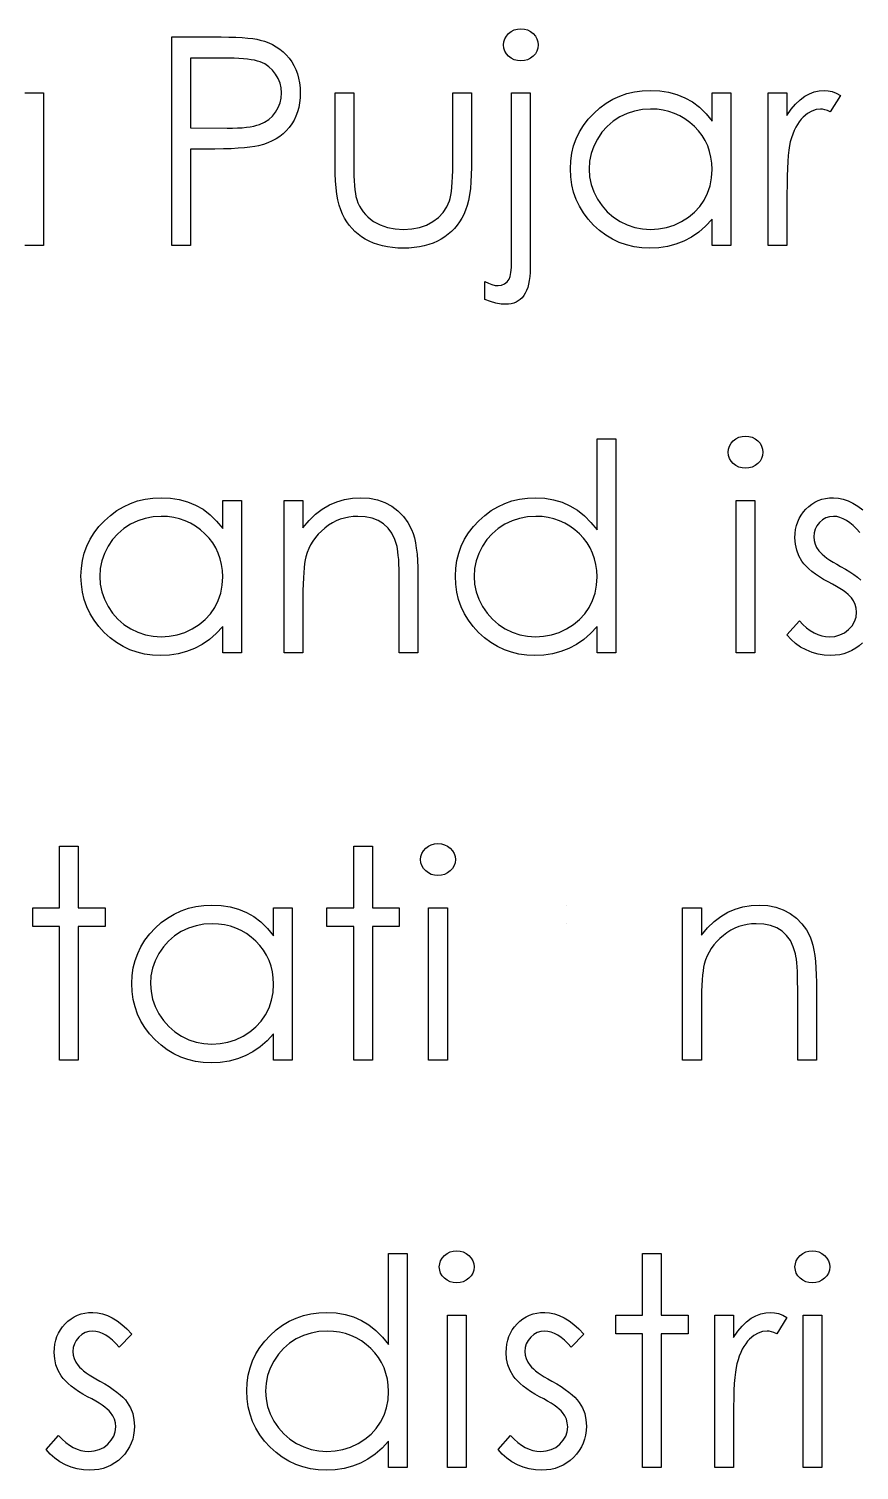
# Model space of a CAD drawing. Header units: millimetres. Extents: x -118 to 176, y -25 to 88.
# Drawn here: x -7.55 to 6.38, y 63.5 to 87.68 of the extents above; entities that cross this region are included whole.
import ezdxf

# ---------------------------------------------------------------- set-up
doc = ezdxf.new("R2010")
doc.units = ezdxf.units.MM

msp = doc.modelspace()

# ---------------------------------------------------------------- linework, layer by layer
at = {"color": 7, "linetype": 'Continuous'}
for p, q in [((1.473, 72.984), (1.473, 72.984)), ((1.471, 72.67), (1.471, 72.67))]:
    msp.add_line(p, q, dxfattribs=at)
at = {"color": 7, "linetype": 'Continuous', "flags": 128}
for points in [[(-5.147, 87.548), (-4.461, 87.548), (-4.461, 87.548), (-4.319, 87.547), (-4.189, 87.544), (-4.072, 87.54), (-3.966, 87.535), (-3.872, 87.528), (-3.79, 87.518), (-3.721, 87.508), (-3.664, 87.495), (-3.664, 87.495), (-3.591, 87.474), (-3.523, 87.448), (-3.457, 87.417), (-3.395, 87.382), (-3.337, 87.341), (-3.281, 87.295), (-3.23, 87.245), (-3.181, 87.19), (-3.137, 87.13), (-3.099, 87.067), (-3.067, 87), (-3.04, 86.929), (-3.02, 86.854), (-3.005, 86.777), (-2.996, 86.695), (-2.993, 86.609), (-2.993, 86.609), (-2.996, 86.523), (-3.005, 86.441), (-3.019, 86.362), (-3.04, 86.288), (-3.066, 86.217), (-3.098, 86.151), (-3.136, 86.087), (-3.179, 86.029), (-3.227, 85.974), (-3.281, 85.923), (-3.338, 85.878), (-3.4, 85.837), (-3.467, 85.801), (-3.537, 85.77), (-3.612, 85.743), (-3.692, 85.721), (-3.692, 85.721), (-3.758, 85.707), (-3.837, 85.696), (-3.929, 85.686), (-4.034, 85.678), (-4.152, 85.672), (-4.282, 85.667), (-4.426, 85.664), (-4.583, 85.663), (-4.583, 85.663), (-4.833, 85.663), (-4.833, 85.663), (-4.833, 84.048), (-4.833, 84.048), (-5.147, 84.048), (-5.147, 84.048), (-5.147, 87.548)], [(0.709, 87.682), (0.768, 87.678), (0.822, 87.663), (0.871, 87.638), (0.915, 87.603), (0.953, 87.562), (0.979, 87.516), (0.995, 87.466), (1, 87.412), (1, 87.412), (0.995, 87.359), (0.979, 87.31), (0.953, 87.265), (0.915, 87.223), (0.871, 87.189), (0.822, 87.164), (0.768, 87.149), (0.709, 87.144), (0.709, 87.144), (0.65, 87.149), (0.596, 87.164), (0.547, 87.189), (0.502, 87.223), (0.465, 87.265), (0.438, 87.31), (0.423, 87.359), (0.417, 87.412), (0.417, 87.412), (0.423, 87.466), (0.438, 87.516), (0.465, 87.562), (0.502, 87.603), (0.547, 87.638), (0.596, 87.663), (0.65, 87.678), (0.709, 87.682)], [(-4.833, 87.189), (-4.833, 86.022), (-4.833, 86.022), (-4.22, 86.015), (-4.22, 86.015), (-4.131, 86.015), (-4.047, 86.019), (-3.97, 86.024), (-3.898, 86.031), (-3.834, 86.04), (-3.775, 86.05), (-3.723, 86.064), (-3.677, 86.078), (-3.596, 86.115), (-3.523, 86.162), (-3.46, 86.22), (-3.406, 86.287), (-3.363, 86.361), (-3.332, 86.439), (-3.314, 86.521), (-3.307, 86.608), (-3.307, 86.608), (-3.314, 86.692), (-3.332, 86.773), (-3.363, 86.85), (-3.406, 86.924), (-3.46, 86.99), (-3.52, 87.047), (-3.589, 87.093), (-3.666, 87.128), (-3.709, 87.142), (-3.759, 87.155), (-3.816, 87.165), (-3.878, 87.173), (-3.948, 87.18), (-4.023, 87.185), (-4.105, 87.188), (-4.193, 87.189), (-4.193, 87.189), (-4.833, 87.189)], [(-7.301, 86.606), (-7.301, 84.048), (-7.301, 84.048), (-7.615, 84.048)], [(-7.615, 86.606), (-7.301, 86.606)], [(-2.41, 86.606), (-2.096, 86.606), (-2.096, 86.606), (-2.096, 85.419), (-2.096, 85.419), (-2.095, 85.315), (-2.093, 85.219), (-2.089, 85.132), (-2.083, 85.053), (-2.076, 84.982), (-2.068, 84.92), (-2.058, 84.867), (-2.046, 84.821), (-2.046, 84.821), (-2.025, 84.764), (-2, 84.71), (-1.971, 84.66), (-1.938, 84.612), (-1.9, 84.567), (-1.858, 84.526), (-1.813, 84.487), (-1.762, 84.452), (-1.652, 84.394), (-1.531, 84.351), (-1.401, 84.326), (-1.261, 84.317), (-1.261, 84.317), (-1.121, 84.326), (-0.992, 84.35), (-0.874, 84.391), (-0.767, 84.449), (-0.674, 84.52), (-0.596, 84.602), (-0.534, 84.694), (-0.487, 84.796), (-0.487, 84.796), (-0.476, 84.838), (-0.465, 84.89), (-0.456, 84.952), (-0.448, 85.025), (-0.443, 85.109), (-0.439, 85.202), (-0.436, 85.306), (-0.436, 85.419), (-0.436, 85.419), (-0.436, 86.606), (-0.436, 86.606), (-0.121, 86.606), (-0.121, 86.606), (-0.121, 85.36), (-0.121, 85.36), (-0.124, 85.233), (-0.129, 85.114), (-0.139, 85.003), (-0.153, 84.9), (-0.171, 84.805), (-0.192, 84.719), (-0.218, 84.64), (-0.248, 84.57), (-0.281, 84.505), (-0.319, 84.444), (-0.361, 84.387), (-0.405, 84.333), (-0.455, 84.282), (-0.509, 84.236), (-0.566, 84.192), (-0.628, 84.153), (-0.693, 84.118), (-0.762, 84.087), (-0.836, 84.062), (-0.913, 84.041), (-0.995, 84.024), (-1.081, 84.012), (-1.17, 84.005), (-1.264, 84.003), (-1.264, 84.003), (-1.357, 84.005), (-1.447, 84.012), (-1.532, 84.024), (-1.614, 84.041), (-1.692, 84.062), (-1.766, 84.087), (-1.836, 84.118), (-1.902, 84.153), (-1.963, 84.192), (-2.022, 84.236), (-2.076, 84.283), (-2.125, 84.333), (-2.171, 84.388), (-2.212, 84.446), (-2.25, 84.508), (-2.284, 84.573), (-2.313, 84.645), (-2.339, 84.724), (-2.361, 84.813), (-2.378, 84.91), (-2.392, 85.016), (-2.402, 85.13), (-2.408, 85.252), (-2.41, 85.384), (-2.41, 85.384), (-2.41, 86.606)], [(0.552, 86.606), (0.866, 86.606), (0.866, 86.606), (0.866, 83.674), (0.866, 83.674), (0.864, 83.596), (0.859, 83.525), (0.85, 83.458), (0.838, 83.397), (0.823, 83.341), (0.804, 83.291), (0.782, 83.246), (0.756, 83.207), (0.728, 83.172), (0.697, 83.143), (0.663, 83.117), (0.627, 83.097), (0.588, 83.081), (0.547, 83.07), (0.503, 83.063), (0.457, 83.061), (0.457, 83.061), (0.376, 83.066), (0.29, 83.081), (0.199, 83.106), (0.103, 83.141), (0.103, 83.141), (0.103, 83.444), (0.103, 83.444), (0.163, 83.413), (0.221, 83.392), (0.275, 83.379), (0.326, 83.375), (0.326, 83.375), (0.385, 83.382), (0.436, 83.402), (0.479, 83.436), (0.514, 83.485), (0.514, 83.485), (0.531, 83.53), (0.542, 83.593), (0.549, 83.676), (0.552, 83.777), (0.552, 83.777), (0.552, 86.606)], [(4.231, 86.606), (4.231, 84.048), (4.231, 84.048), (3.917, 84.048), (3.917, 84.048), (3.917, 84.49), (3.917, 84.49), (3.808, 84.372), (3.694, 84.272), (3.572, 84.187), (3.444, 84.12), (3.311, 84.069), (3.171, 84.032), (3.024, 84.01), (2.872, 84.003), (2.872, 84.003), (2.737, 84.009), (2.607, 84.028), (2.481, 84.058), (2.36, 84.1), (2.245, 84.154), (2.135, 84.221), (2.03, 84.3), (1.929, 84.391), (1.837, 84.49), (1.758, 84.595), (1.692, 84.705), (1.636, 84.821), (1.593, 84.941), (1.563, 85.067), (1.545, 85.198), (1.539, 85.334), (1.539, 85.334), (1.545, 85.467), (1.563, 85.596), (1.594, 85.719), (1.638, 85.839), (1.693, 85.952), (1.76, 86.061), (1.84, 86.165), (1.933, 86.264), (2.034, 86.355), (2.14, 86.433), (2.251, 86.5), (2.367, 86.554), (2.489, 86.596), (2.615, 86.627), (2.746, 86.644), (2.882, 86.65), (2.882, 86.65), (3.038, 86.643), (3.187, 86.62), (3.328, 86.58), (3.461, 86.526), (3.587, 86.456), (3.705, 86.366), (3.815, 86.259), (3.917, 86.132), (3.917, 86.132), (3.917, 86.606), (3.917, 86.606), (4.231, 86.606)], [(4.859, 86.606), (5.173, 86.606), (5.173, 86.606), (5.173, 86.229), (5.173, 86.229), (5.245, 86.333), (5.319, 86.421), (5.394, 86.493), (5.471, 86.551), (5.55, 86.594), (5.631, 86.626), (5.713, 86.644), (5.797, 86.65), (5.797, 86.65), (5.863, 86.645), (5.93, 86.629), (5.999, 86.601), (6.071, 86.563), (6.071, 86.563), (5.898, 86.291), (5.898, 86.291), (5.853, 86.31), (5.811, 86.325), (5.772, 86.334), (5.738, 86.336), (5.738, 86.336), (5.663, 86.328), (5.588, 86.303), (5.516, 86.261), (5.445, 86.202), (5.41, 86.166), (5.378, 86.125), (5.349, 86.08), (5.321, 86.031), (5.295, 85.976), (5.271, 85.917), (5.249, 85.853), (5.229, 85.785), (5.229, 85.785), (5.216, 85.724), (5.205, 85.649), (5.195, 85.56), (5.187, 85.457), (5.181, 85.341), (5.177, 85.21), (5.174, 85.066), (5.173, 84.907), (5.173, 84.907), (5.173, 84.048), (5.173, 84.048), (4.859, 84.048), (4.859, 84.048), (4.859, 86.606)], [(2.886, 86.336), (2.749, 86.328), (2.617, 86.303), (2.491, 86.262), (2.37, 86.205), (2.257, 86.132), (2.157, 86.046), (2.069, 85.947), (1.992, 85.834), (1.931, 85.714), (1.888, 85.589), (1.861, 85.461), (1.853, 85.33), (1.853, 85.33), (1.862, 85.2), (1.888, 85.072), (1.932, 84.947), (1.994, 84.825), (2.071, 84.712), (2.159, 84.612), (2.26, 84.525), (2.373, 84.451), (2.494, 84.392), (2.62, 84.351), (2.75, 84.326), (2.884, 84.317), (2.884, 84.317), (3.02, 84.326), (3.152, 84.35), (3.28, 84.391), (3.405, 84.45), (3.521, 84.522), (3.623, 84.606), (3.71, 84.702), (3.784, 84.809), (3.842, 84.926), (3.884, 85.051), (3.909, 85.182), (3.917, 85.321), (3.917, 85.321), (3.912, 85.427), (3.898, 85.529), (3.875, 85.626), (3.843, 85.719), (3.801, 85.807), (3.749, 85.891), (3.689, 85.97), (3.619, 86.045), (3.543, 86.113), (3.462, 86.173), (3.376, 86.223), (3.287, 86.263), (3.193, 86.296), (3.095, 86.318), (2.993, 86.332), (2.886, 86.336)], [(2.302, 80.804), (2.302, 77.215), (2.302, 77.215), (1.987, 77.215), (1.987, 77.215), (1.987, 77.657), (1.987, 77.657), (1.879, 77.539), (1.765, 77.438), (1.643, 77.354), (1.515, 77.287), (1.381, 77.236), (1.241, 77.199), (1.095, 77.177), (0.943, 77.17), (0.943, 77.17), (0.807, 77.176), (0.677, 77.194), (0.552, 77.224), (0.431, 77.266), (0.316, 77.321), (0.205, 77.388), (0.1, 77.466), (0, 77.557), (-0.092, 77.657), (-0.171, 77.761), (-0.238, 77.871), (-0.293, 77.987), (-0.336, 78.108), (-0.366, 78.233), (-0.384, 78.364), (-0.391, 78.5), (-0.391, 78.5), (-0.384, 78.634), (-0.366, 78.763), (-0.335, 78.886), (-0.292, 79.005), (-0.236, 79.119), (-0.169, 79.227), (-0.089, 79.332), (0.003, 79.431), (0.104, 79.521), (0.211, 79.6), (0.322, 79.666), (0.438, 79.72), (0.559, 79.763), (0.686, 79.793), (0.817, 79.811), (0.953, 79.817), (0.953, 79.817), (1.109, 79.809), (1.258, 79.783), (1.399, 79.741), (1.532, 79.682), (1.657, 79.606), (1.776, 79.514), (1.885, 79.403), (1.987, 79.277), (1.987, 79.277), (1.987, 80.804), (1.987, 80.804), (2.302, 80.804)], [(4.476, 80.849), (4.535, 80.844), (4.589, 80.83), (4.638, 80.804), (4.683, 80.77), (4.721, 80.729), (4.748, 80.682), (4.764, 80.633), (4.77, 80.579), (4.77, 80.579), (4.764, 80.526), (4.748, 80.477), (4.721, 80.431), (4.683, 80.39), (4.638, 80.356), (4.589, 80.33), (4.535, 80.316), (4.476, 80.311), (4.476, 80.311), (4.419, 80.316), (4.366, 80.33), (4.317, 80.356), (4.272, 80.39), (4.235, 80.431), (4.208, 80.477), (4.192, 80.526), (4.186, 80.579), (4.186, 80.579), (4.192, 80.633), (4.208, 80.682), (4.235, 80.729), (4.272, 80.77), (4.317, 80.804), (4.366, 80.83), (4.419, 80.844), (4.476, 80.849)], [(-3.98, 79.772), (-3.98, 77.215), (-3.98, 77.215), (-4.295, 77.215), (-4.295, 77.215), (-4.295, 77.657), (-4.295, 77.657), (-4.403, 77.539), (-4.518, 77.438), (-4.64, 77.354), (-4.767, 77.287), (-4.901, 77.236), (-5.041, 77.199), (-5.187, 77.177), (-5.339, 77.17), (-5.339, 77.17), (-5.475, 77.176), (-5.605, 77.194), (-5.73, 77.224), (-5.851, 77.266), (-5.966, 77.321), (-6.077, 77.388), (-6.182, 77.466), (-6.282, 77.557), (-6.374, 77.657), (-6.453, 77.761), (-6.52, 77.871), (-6.575, 77.987), (-6.618, 78.108), (-6.648, 78.233), (-6.666, 78.364), (-6.673, 78.5), (-6.673, 78.5), (-6.666, 78.634), (-6.648, 78.763), (-6.617, 78.886), (-6.574, 79.005), (-6.519, 79.119), (-6.451, 79.227), (-6.371, 79.332), (-6.279, 79.431), (-6.178, 79.521), (-6.071, 79.6), (-5.96, 79.666), (-5.844, 79.72), (-5.723, 79.763), (-5.597, 79.793), (-5.465, 79.811), (-5.329, 79.817), (-5.329, 79.817), (-5.173, 79.809), (-5.024, 79.786), (-4.884, 79.747), (-4.75, 79.693), (-4.625, 79.622), (-4.506, 79.532), (-4.397, 79.425), (-4.295, 79.299), (-4.295, 79.299), (-4.295, 79.772), (-4.295, 79.772), (-3.98, 79.772)], [(-3.263, 79.772), (-2.948, 79.772), (-2.948, 79.772), (-2.948, 79.311), (-2.948, 79.311), (-2.845, 79.434), (-2.737, 79.54), (-2.624, 79.627), (-2.505, 79.697), (-2.381, 79.749), (-2.251, 79.787), (-2.115, 79.809), (-1.975, 79.817), (-1.975, 79.817), (-1.834, 79.808), (-1.7, 79.781), (-1.576, 79.736), (-1.459, 79.673), (-1.354, 79.594), (-1.263, 79.503), (-1.187, 79.399), (-1.126, 79.283), (-1.101, 79.218), (-1.079, 79.143), (-1.061, 79.061), (-1.046, 78.97), (-1.034, 78.871), (-1.026, 78.763), (-1.02, 78.646), (-1.019, 78.521), (-1.019, 78.521), (-1.019, 77.215), (-1.019, 77.215), (-1.333, 77.215), (-1.333, 77.215), (-1.333, 78.418), (-1.333, 78.418), (-1.334, 78.522), (-1.335, 78.617), (-1.338, 78.704), (-1.342, 78.782), (-1.348, 78.85), (-1.354, 78.908), (-1.362, 78.959), (-1.37, 79), (-1.37, 79), (-1.406, 79.117), (-1.456, 79.22), (-1.519, 79.306), (-1.595, 79.377), (-1.685, 79.432), (-1.787, 79.471), (-1.902, 79.495), (-2.03, 79.503), (-2.03, 79.503), (-2.106, 79.5), (-2.179, 79.491), (-2.251, 79.476), (-2.321, 79.455), (-2.389, 79.427), (-2.455, 79.394), (-2.519, 79.354), (-2.58, 79.308), (-2.639, 79.258), (-2.691, 79.205), (-2.739, 79.149), (-2.782, 79.09), (-2.819, 79.028), (-2.851, 78.964), (-2.878, 78.896), (-2.9, 78.826), (-2.9, 78.826), (-2.911, 78.774), (-2.921, 78.712), (-2.929, 78.641), (-2.936, 78.56), (-2.941, 78.47), (-2.946, 78.369), (-2.948, 78.259), (-2.948, 78.139), (-2.948, 78.139), (-2.948, 77.215), (-2.948, 77.215), (-3.263, 77.215), (-3.263, 77.215), (-3.263, 79.772)], [(6.44, 77.384), (6.384, 77.334), (6.326, 77.29), (6.264, 77.254), (6.199, 77.224), (6.13, 77.2), (6.058, 77.183), (5.983, 77.173), (5.905, 77.17), (5.905, 77.17), (5.799, 77.175), (5.696, 77.193), (5.595, 77.222), (5.496, 77.262), (5.403, 77.312), (5.318, 77.372), (5.241, 77.44), (5.173, 77.516), (5.173, 77.516), (5.382, 77.753), (5.382, 77.753), (5.442, 77.69), (5.503, 77.635), (5.565, 77.589), (5.628, 77.551), (5.692, 77.522), (5.757, 77.501), (5.822, 77.488), (5.889, 77.484), (5.889, 77.484), (5.979, 77.491), (6.062, 77.515), (6.139, 77.552), (6.208, 77.606), (6.266, 77.67), (6.307, 77.74), (6.332, 77.815), (6.34, 77.895), (6.34, 77.895), (6.334, 77.962), (6.318, 78.025), (6.292, 78.084), (6.254, 78.139), (6.254, 78.139), (6.229, 78.166), (6.198, 78.195), (6.159, 78.226), (6.114, 78.258), (6.062, 78.291), (6.004, 78.327), (5.938, 78.364), (5.866, 78.403), (5.866, 78.403), (5.788, 78.447), (5.717, 78.491), (5.652, 78.535), (5.593, 78.579), (5.541, 78.622), (5.497, 78.666), (5.457, 78.709), (5.425, 78.752), (5.425, 78.752), (5.374, 78.841), (5.337, 78.937), (5.315, 79.038), (5.308, 79.146), (5.308, 79.146), (5.311, 79.217), (5.319, 79.284), (5.334, 79.349), (5.354, 79.41), (5.38, 79.469), (5.411, 79.524), (5.448, 79.577), (5.491, 79.626), (5.539, 79.671), (5.589, 79.709), (5.642, 79.742), (5.699, 79.769), (5.758, 79.79), (5.821, 79.805), (5.886, 79.814), (5.954, 79.817), (5.954, 79.817), (6.036, 79.811), (6.117, 79.795), (6.199, 79.766), (6.281, 79.726), (6.362, 79.675), (6.445, 79.612)], [(4.321, 79.772), (4.635, 79.772), (4.635, 79.772), (4.635, 77.215), (4.635, 77.215), (4.321, 77.215), (4.321, 77.215), (4.321, 79.772)], [(-5.325, 79.503), (-5.463, 79.495), (-5.594, 79.47), (-5.721, 79.429), (-5.842, 79.371), (-5.954, 79.299), (-6.054, 79.213), (-6.143, 79.114), (-6.219, 79.001), (-6.28, 78.88), (-6.324, 78.756), (-6.35, 78.628), (-6.359, 78.497), (-6.359, 78.497), (-6.35, 78.366), (-6.324, 78.239), (-6.279, 78.114), (-6.218, 77.992), (-6.141, 77.878), (-6.052, 77.778), (-5.951, 77.691), (-5.838, 77.618), (-5.717, 77.559), (-5.592, 77.517), (-5.462, 77.492), (-5.328, 77.484), (-5.328, 77.484), (-5.192, 77.492), (-5.059, 77.517), (-4.931, 77.558), (-4.806, 77.616), (-4.691, 77.688), (-4.588, 77.773), (-4.501, 77.869), (-4.428, 77.976), (-4.37, 78.093), (-4.328, 78.218), (-4.303, 78.349), (-4.295, 78.488), (-4.295, 78.488), (-4.299, 78.594), (-4.313, 78.695), (-4.337, 78.793), (-4.369, 78.885), (-4.411, 78.974), (-4.462, 79.058), (-4.522, 79.137), (-4.593, 79.212), (-4.669, 79.28), (-4.75, 79.34), (-4.835, 79.389), (-4.924, 79.43), (-5.018, 79.462), (-5.116, 79.485), (-5.219, 79.499), (-5.325, 79.503)], [(0.957, 79.503), (0.819, 79.495), (0.688, 79.47), (0.561, 79.429), (0.44, 79.371), (0.328, 79.299), (0.228, 79.213), (0.139, 79.114), (0.063, 79.001), (0.002, 78.88), (-0.042, 78.756), (-0.068, 78.628), (-0.077, 78.497), (-0.077, 78.497), (-0.068, 78.366), (-0.042, 78.239), (0.003, 78.114), (0.064, 77.992), (0.141, 77.878), (0.23, 77.778), (0.331, 77.691), (0.444, 77.618), (0.565, 77.559), (0.69, 77.517), (0.82, 77.492), (0.954, 77.484), (0.954, 77.484), (1.09, 77.492), (1.223, 77.517), (1.351, 77.558), (1.476, 77.616), (1.591, 77.688), (1.694, 77.773), (1.781, 77.869), (1.854, 77.976), (1.912, 78.093), (1.955, 78.218), (1.979, 78.349), (1.987, 78.488), (1.987, 78.488), (1.983, 78.594), (1.969, 78.695), (1.945, 78.793), (1.913, 78.885), (1.871, 78.974), (1.82, 79.058), (1.76, 79.137), (1.69, 79.212), (1.613, 79.28), (1.532, 79.34), (1.447, 79.389), (1.358, 79.43), (1.264, 79.462), (1.166, 79.485), (1.063, 79.499), (0.957, 79.503)], [(6.396, 79.234), (6.34, 79.297), (6.284, 79.352), (6.228, 79.398), (6.173, 79.436), (6.118, 79.465), (6.063, 79.486), (6.008, 79.499), (5.954, 79.503), (5.954, 79.503), (5.889, 79.497), (5.828, 79.477), (5.771, 79.445), (5.72, 79.399), (5.677, 79.345), (5.647, 79.288), (5.628, 79.225), (5.622, 79.159), (5.622, 79.159), (5.628, 79.098), (5.644, 79.04), (5.671, 78.983), (5.709, 78.927), (5.709, 78.927), (5.734, 78.898), (5.764, 78.868), (5.801, 78.837), (5.844, 78.805), (5.893, 78.771), (5.947, 78.737), (6.008, 78.7), (6.074, 78.663), (6.074, 78.663), (6.156, 78.617), (6.23, 78.571), (6.298, 78.526), (6.359, 78.481), (6.413, 78.436)], [(-0.684, 74.016), (-0.626, 74.011), (-0.572, 73.996), (-0.522, 73.971), (-0.477, 73.937), (-0.439, 73.895), (-0.412, 73.849), (-0.396, 73.799), (-0.391, 73.745), (-0.391, 73.745), (-0.396, 73.693), (-0.412, 73.644), (-0.439, 73.598), (-0.477, 73.557), (-0.522, 73.522), (-0.572, 73.497), (-0.626, 73.482), (-0.684, 73.477), (-0.684, 73.477), (-0.741, 73.482), (-0.794, 73.497), (-0.844, 73.522), (-0.889, 73.557), (-0.926, 73.598), (-0.952, 73.644), (-0.968, 73.693), (-0.974, 73.745), (-0.974, 73.745), (-0.968, 73.799), (-0.952, 73.849), (-0.926, 73.895), (-0.889, 73.937), (-0.844, 73.971), (-0.794, 73.996), (-0.741, 74.011), (-0.684, 74.016)], [(-7.032, 73.971), (-6.718, 73.971), (-6.718, 73.971), (-6.718, 72.939), (-6.718, 72.939), (-6.269, 72.939), (-6.269, 72.939), (-6.269, 72.625), (-6.269, 72.625), (-6.718, 72.625), (-6.718, 72.625), (-6.718, 70.381), (-6.718, 70.381), (-7.032, 70.381), (-7.032, 70.381), (-7.032, 72.625), (-7.032, 72.625), (-7.48, 72.625), (-7.48, 72.625), (-7.48, 72.939), (-7.48, 72.939), (-7.032, 72.939), (-7.032, 72.939), (-7.032, 73.971)], [(-2.096, 73.971), (-1.782, 73.971), (-1.782, 73.971), (-1.782, 72.939), (-1.782, 72.939), (-1.333, 72.939), (-1.333, 72.939), (-1.333, 72.625), (-1.333, 72.625), (-1.782, 72.625), (-1.782, 72.625), (-1.782, 70.381), (-1.782, 70.381), (-2.096, 70.381), (-2.096, 70.381), (-2.096, 72.625), (-2.096, 72.625), (-2.545, 72.625), (-2.545, 72.625), (-2.545, 72.939), (-2.545, 72.939), (-2.096, 72.939), (-2.096, 72.939), (-2.096, 73.971)], [(-3.128, 72.939), (-3.128, 70.381), (-3.128, 70.381), (-3.442, 70.381), (-3.442, 70.381), (-3.442, 70.824), (-3.442, 70.824), (-3.551, 70.706), (-3.665, 70.605), (-3.787, 70.521), (-3.915, 70.453), (-4.048, 70.402), (-4.188, 70.366), (-4.335, 70.343), (-4.487, 70.336), (-4.487, 70.336), (-4.622, 70.343), (-4.752, 70.361), (-4.878, 70.391), (-4.998, 70.433), (-5.113, 70.488), (-5.224, 70.554), (-5.329, 70.633), (-5.43, 70.724), (-5.522, 70.824), (-5.601, 70.928), (-5.667, 71.038), (-5.723, 71.154), (-5.766, 71.274), (-5.796, 71.4), (-5.814, 71.531), (-5.82, 71.667), (-5.82, 71.667), (-5.814, 71.8), (-5.796, 71.929), (-5.765, 72.053), (-5.721, 72.172), (-5.666, 72.285), (-5.599, 72.394), (-5.519, 72.499), (-5.426, 72.597), (-5.325, 72.688), (-5.219, 72.766), (-5.108, 72.833), (-4.991, 72.887), (-4.87, 72.93), (-4.744, 72.96), (-4.613, 72.977), (-4.477, 72.984), (-4.477, 72.984), (-4.321, 72.976), (-4.172, 72.953), (-4.031, 72.914), (-3.898, 72.86), (-3.772, 72.789), (-3.654, 72.699), (-3.544, 72.592), (-3.442, 72.466), (-3.442, 72.466), (-3.442, 72.939), (-3.442, 72.939), (-3.128, 72.939)], [(-0.839, 72.939), (-0.525, 72.939), (-0.525, 72.939), (-0.525, 70.381), (-0.525, 70.381), (-0.839, 70.381), (-0.839, 70.381), (-0.839, 72.939)], [(3.423, 72.939), (3.737, 72.939), (3.737, 72.939), (3.737, 72.478), (3.737, 72.478), (3.841, 72.601), (3.949, 72.707), (4.062, 72.794), (4.181, 72.863), (4.305, 72.916), (4.435, 72.954), (4.57, 72.976), (4.711, 72.984), (4.711, 72.984), (4.852, 72.975), (4.985, 72.948), (5.11, 72.902), (5.227, 72.839), (5.332, 72.761), (5.423, 72.67), (5.499, 72.566), (5.56, 72.45), (5.585, 72.384), (5.607, 72.31), (5.625, 72.228), (5.64, 72.137), (5.652, 72.037), (5.66, 71.929), (5.666, 71.812), (5.667, 71.687), (5.667, 71.687), (5.667, 70.381), (5.667, 70.381), (5.353, 70.381), (5.353, 70.381), (5.353, 71.584), (5.353, 71.584), (5.352, 71.689), (5.351, 71.784), (5.348, 71.87), (5.344, 71.948), (5.338, 72.016), (5.332, 72.075), (5.324, 72.126), (5.316, 72.166), (5.316, 72.166), (5.28, 72.284), (5.23, 72.386), (5.167, 72.473), (5.091, 72.543), (5.001, 72.599), (4.899, 72.638), (4.784, 72.662), (4.656, 72.67), (4.656, 72.67), (4.58, 72.667), (4.507, 72.658), (4.434, 72.642), (4.365, 72.621), (4.297, 72.593), (4.231, 72.56), (4.167, 72.52), (4.106, 72.475), (4.047, 72.424), (3.995, 72.372), (3.947, 72.316), (3.904, 72.257), (3.867, 72.195), (3.835, 72.131), (3.808, 72.062), (3.786, 71.992), (3.786, 71.992), (3.775, 71.94), (3.765, 71.879), (3.756, 71.808), (3.749, 71.727), (3.744, 71.636), (3.74, 71.536), (3.738, 71.426), (3.737, 71.306), (3.737, 71.306), (3.737, 70.381), (3.737, 70.381), (3.423, 70.381), (3.423, 70.381), (3.423, 72.939)], [(-4.473, 72.67), (-4.61, 72.661), (-4.742, 72.637), (-4.868, 72.595), (-4.989, 72.538), (-5.102, 72.466), (-5.202, 72.379), (-5.29, 72.281), (-5.367, 72.168), (-5.428, 72.047), (-5.471, 71.922), (-5.498, 71.795), (-5.506, 71.664), (-5.506, 71.664), (-5.497, 71.533), (-5.471, 71.406), (-5.427, 71.281), (-5.365, 71.159), (-5.288, 71.045), (-5.2, 70.945), (-5.099, 70.858), (-4.986, 70.784), (-4.865, 70.725), (-4.739, 70.684), (-4.609, 70.659), (-4.475, 70.65), (-4.475, 70.65), (-4.339, 70.659), (-4.207, 70.683), (-4.079, 70.725), (-3.954, 70.783), (-3.838, 70.855), (-3.736, 70.939), (-3.649, 71.035), (-3.575, 71.143), (-3.517, 71.26), (-3.475, 71.385), (-3.45, 71.516), (-3.442, 71.654), (-3.442, 71.654), (-3.447, 71.76), (-3.461, 71.862), (-3.484, 71.959), (-3.516, 72.052), (-3.558, 72.14), (-3.61, 72.224), (-3.67, 72.304), (-3.74, 72.379), (-3.816, 72.447), (-3.897, 72.506), (-3.983, 72.556), (-4.072, 72.597), (-4.166, 72.629), (-4.264, 72.651), (-4.366, 72.665), (-4.473, 72.67)], [(-1.198, 67.138), (-1.198, 63.548), (-1.198, 63.548), (-1.513, 63.548), (-1.513, 63.548), (-1.513, 63.99), (-1.513, 63.99), (-1.621, 63.872), (-1.735, 63.772), (-1.857, 63.687), (-1.985, 63.62), (-2.119, 63.569), (-2.259, 63.532), (-2.405, 63.51), (-2.557, 63.503), (-2.557, 63.503), (-2.693, 63.509), (-2.823, 63.528), (-2.948, 63.558), (-3.069, 63.6), (-3.184, 63.654), (-3.295, 63.721), (-3.4, 63.8), (-3.5, 63.891), (-3.592, 63.99), (-3.671, 64.095), (-3.738, 64.205), (-3.793, 64.321), (-3.836, 64.441), (-3.866, 64.567), (-3.884, 64.698), (-3.891, 64.834), (-3.891, 64.834), (-3.884, 64.967), (-3.866, 65.096), (-3.835, 65.219), (-3.792, 65.339), (-3.736, 65.452), (-3.669, 65.561), (-3.589, 65.665), (-3.497, 65.764), (-3.396, 65.855), (-3.289, 65.933), (-3.178, 66), (-3.062, 66.054), (-2.941, 66.096), (-2.814, 66.127), (-2.683, 66.144), (-2.547, 66.15), (-2.547, 66.15), (-2.391, 66.142), (-2.242, 66.117), (-2.101, 66.074), (-1.968, 66.015), (-1.843, 65.939), (-1.724, 65.847), (-1.615, 65.737), (-1.513, 65.611), (-1.513, 65.611), (-1.513, 67.138), (-1.513, 67.138), (-1.198, 67.138)], [(-0.37, 67.182), (-0.311, 67.178), (-0.258, 67.163), (-0.208, 67.138), (-0.163, 67.103), (-0.125, 67.062), (-0.098, 67.016), (-0.082, 66.966), (-0.077, 66.912), (-0.077, 66.912), (-0.082, 66.859), (-0.098, 66.81), (-0.125, 66.765), (-0.163, 66.723), (-0.208, 66.689), (-0.258, 66.664), (-0.311, 66.649), (-0.37, 66.644), (-0.37, 66.644), (-0.427, 66.649), (-0.48, 66.664), (-0.53, 66.689), (-0.574, 66.723), (-0.612, 66.765), (-0.638, 66.81), (-0.654, 66.859), (-0.66, 66.912), (-0.66, 66.912), (-0.654, 66.966), (-0.638, 67.016), (-0.612, 67.062), (-0.574, 67.103), (-0.53, 67.138), (-0.48, 67.163), (-0.427, 67.178), (-0.37, 67.182)], [(2.75, 67.138), (3.064, 67.138), (3.064, 67.138), (3.064, 66.106), (3.064, 66.106), (3.513, 66.106), (3.513, 66.106), (3.513, 65.791), (3.513, 65.791), (3.064, 65.791), (3.064, 65.791), (3.064, 63.548), (3.064, 63.548), (2.75, 63.548), (2.75, 63.548), (2.75, 65.791), (2.75, 65.791), (2.302, 65.791), (2.302, 65.791), (2.302, 66.106), (2.302, 66.106), (2.75, 66.106), (2.75, 66.106), (2.75, 67.138)], [(5.598, 67.182), (5.656, 67.178), (5.71, 67.163), (5.76, 67.138), (5.805, 67.103), (5.843, 67.062), (5.87, 67.016), (5.886, 66.966), (5.891, 66.912), (5.891, 66.912), (5.886, 66.859), (5.87, 66.81), (5.843, 66.765), (5.805, 66.723), (5.76, 66.689), (5.71, 66.664), (5.656, 66.649), (5.598, 66.644), (5.598, 66.644), (5.541, 66.649), (5.488, 66.664), (5.438, 66.689), (5.394, 66.723), (5.356, 66.765), (5.33, 66.81), (5.314, 66.859), (5.308, 66.912), (5.308, 66.912), (5.314, 66.966), (5.33, 67.016), (5.356, 67.062), (5.394, 67.103), (5.438, 67.138), (5.488, 67.163), (5.541, 67.178), (5.598, 67.182)], [(-5.82, 65.787), (-6.033, 65.567), (-6.033, 65.567), (-6.089, 65.63), (-6.146, 65.685), (-6.202, 65.731), (-6.256, 65.769), (-6.312, 65.798), (-6.366, 65.82), (-6.421, 65.832), (-6.475, 65.836), (-6.475, 65.836), (-6.541, 65.83), (-6.602, 65.81), (-6.659, 65.778), (-6.71, 65.733), (-6.753, 65.679), (-6.783, 65.621), (-6.801, 65.559), (-6.807, 65.492), (-6.807, 65.492), (-6.802, 65.432), (-6.786, 65.374), (-6.758, 65.316), (-6.72, 65.26), (-6.72, 65.26), (-6.696, 65.231), (-6.665, 65.202), (-6.629, 65.17), (-6.586, 65.138), (-6.537, 65.104), (-6.482, 65.07), (-6.422, 65.034), (-6.355, 64.996), (-6.355, 64.996), (-6.274, 64.95), (-6.2, 64.905), (-6.132, 64.859), (-6.071, 64.814), (-6.017, 64.769), (-5.969, 64.725), (-5.928, 64.681), (-5.895, 64.637), (-5.895, 64.637), (-5.843, 64.547), (-5.805, 64.451), (-5.783, 64.349), (-5.775, 64.242), (-5.775, 64.242), (-5.779, 64.166), (-5.789, 64.093), (-5.805, 64.023), (-5.829, 63.957), (-5.859, 63.892), (-5.896, 63.831), (-5.939, 63.773), (-5.99, 63.718), (-6.045, 63.667), (-6.103, 63.624), (-6.165, 63.587), (-6.23, 63.557), (-6.299, 63.533), (-6.371, 63.516), (-6.446, 63.507), (-6.525, 63.503), (-6.525, 63.503), (-6.631, 63.509), (-6.734, 63.526), (-6.835, 63.555), (-6.934, 63.595), (-7.027, 63.645), (-7.112, 63.705), (-7.188, 63.773), (-7.256, 63.849), (-7.256, 63.849), (-7.048, 64.086), (-7.048, 64.086), (-6.988, 64.023), (-6.927, 63.969), (-6.864, 63.922), (-6.802, 63.884), (-6.738, 63.855), (-6.673, 63.834), (-6.608, 63.821), (-6.541, 63.817), (-6.541, 63.817), (-6.451, 63.825), (-6.367, 63.848), (-6.291, 63.886), (-6.221, 63.94), (-6.164, 64.004), (-6.122, 64.074), (-6.098, 64.148), (-6.089, 64.229), (-6.089, 64.229), (-6.095, 64.295), (-6.111, 64.358), (-6.138, 64.417), (-6.176, 64.473), (-6.176, 64.473), (-6.2, 64.499), (-6.232, 64.528), (-6.27, 64.559), (-6.315, 64.591), (-6.367, 64.625), (-6.426, 64.66), (-6.491, 64.697), (-6.563, 64.736), (-6.563, 64.736), (-6.641, 64.78), (-6.713, 64.825), (-6.777, 64.869), (-6.836, 64.912), (-6.888, 64.956), (-6.933, 64.999), (-6.972, 65.043), (-7.004, 65.085), (-7.004, 65.085), (-7.056, 65.174), (-7.092, 65.271), (-7.114, 65.371), (-7.121, 65.479), (-7.121, 65.479), (-7.119, 65.55), (-7.11, 65.618), (-7.096, 65.682), (-7.076, 65.744), (-7.05, 65.802), (-7.018, 65.857), (-6.981, 65.91), (-6.938, 65.959), (-6.891, 66.004), (-6.84, 66.042), (-6.787, 66.075), (-6.731, 66.103), (-6.671, 66.124), (-6.609, 66.139), (-6.544, 66.148), (-6.475, 66.15), (-6.475, 66.15), (-6.394, 66.145), (-6.312, 66.128), (-6.23, 66.099), (-6.148, 66.059), (-6.067, 66.008), (-5.985, 65.946), (-5.902, 65.872), (-5.82, 65.787)], [(-0.525, 66.106), (-0.211, 66.106), (-0.211, 66.106), (-0.211, 63.548), (-0.211, 63.548), (-0.525, 63.548), (-0.525, 63.548), (-0.525, 66.106)], [(1.763, 65.787), (1.55, 65.567), (1.55, 65.567), (1.494, 65.63), (1.438, 65.685), (1.382, 65.731), (1.327, 65.769), (1.272, 65.798), (1.217, 65.82), (1.162, 65.832), (1.108, 65.836), (1.108, 65.836), (1.042, 65.83), (0.981, 65.81), (0.925, 65.778), (0.873, 65.733), (0.831, 65.679), (0.8, 65.621), (0.782, 65.559), (0.776, 65.492), (0.776, 65.492), (0.782, 65.432), (0.798, 65.374), (0.825, 65.316), (0.863, 65.26), (0.863, 65.26), (0.887, 65.231), (0.918, 65.202), (0.955, 65.17), (0.998, 65.138), (1.047, 65.104), (1.101, 65.07), (1.162, 65.034), (1.228, 64.996), (1.228, 64.996), (1.31, 64.95), (1.384, 64.905), (1.452, 64.859), (1.513, 64.814), (1.567, 64.769), (1.614, 64.725), (1.655, 64.681), (1.689, 64.637), (1.689, 64.637), (1.741, 64.547), (1.779, 64.451), (1.8, 64.349), (1.808, 64.242), (1.808, 64.242), (1.804, 64.166), (1.795, 64.093), (1.778, 64.023), (1.755, 63.957), (1.724, 63.892), (1.687, 63.831), (1.644, 63.773), (1.593, 63.718), (1.538, 63.667), (1.48, 63.624), (1.418, 63.587), (1.353, 63.557), (1.284, 63.533), (1.212, 63.516), (1.137, 63.507), (1.058, 63.503), (1.058, 63.503), (0.953, 63.509), (0.85, 63.526), (0.749, 63.555), (0.65, 63.595), (0.556, 63.645), (0.472, 63.705), (0.395, 63.773), (0.327, 63.849), (0.327, 63.849), (0.535, 64.086), (0.535, 64.086), (0.596, 64.023), (0.657, 63.969), (0.719, 63.922), (0.782, 63.884), (0.845, 63.855), (0.911, 63.834), (0.976, 63.821), (1.042, 63.817), (1.042, 63.817), (1.133, 63.825), (1.216, 63.848), (1.293, 63.886), (1.362, 63.94), (1.42, 64.004), (1.461, 64.074), (1.485, 64.148), (1.494, 64.229), (1.494, 64.229), (1.488, 64.295), (1.472, 64.358), (1.446, 64.417), (1.408, 64.473), (1.408, 64.473), (1.383, 64.499), (1.352, 64.528), (1.313, 64.559), (1.268, 64.591), (1.216, 64.625), (1.157, 64.66), (1.092, 64.697), (1.02, 64.736), (1.02, 64.736), (0.942, 64.78), (0.871, 64.825), (0.806, 64.869), (0.747, 64.912), (0.695, 64.956), (0.65, 64.999), (0.611, 65.043), (0.579, 65.085), (0.579, 65.085), (0.528, 65.174), (0.491, 65.271), (0.469, 65.371), (0.462, 65.479), (0.462, 65.479), (0.465, 65.55), (0.473, 65.618), (0.488, 65.682), (0.507, 65.744), (0.533, 65.802), (0.565, 65.857), (0.602, 65.91), (0.645, 65.959), (0.693, 66.004), (0.743, 66.042), (0.796, 66.075), (0.852, 66.103), (0.912, 66.124), (0.974, 66.139), (1.04, 66.148), (1.108, 66.15), (1.108, 66.15), (1.19, 66.145), (1.271, 66.128), (1.353, 66.099), (1.435, 66.059), (1.516, 66.008), (1.598, 65.946), (1.681, 65.872), (1.763, 65.787)], [(3.962, 66.106), (4.276, 66.106), (4.276, 66.106), (4.276, 65.729), (4.276, 65.729), (4.347, 65.833), (4.421, 65.921), (4.496, 65.993), (4.573, 66.051), (4.652, 66.094), (4.734, 66.126), (4.816, 66.144), (4.9, 66.15), (4.9, 66.15), (4.965, 66.145), (5.032, 66.129), (5.102, 66.101), (5.173, 66.063), (5.173, 66.063), (5.001, 65.791), (5.001, 65.791), (4.955, 65.81), (4.913, 65.825), (4.875, 65.834), (4.84, 65.836), (4.84, 65.836), (4.765, 65.828), (4.691, 65.803), (4.619, 65.761), (4.547, 65.702), (4.513, 65.666), (4.481, 65.625), (4.451, 65.58), (4.423, 65.531), (4.397, 65.476), (4.373, 65.417), (4.352, 65.353), (4.332, 65.285), (4.332, 65.285), (4.319, 65.224), (4.307, 65.149), (4.298, 65.06), (4.29, 64.957), (4.284, 64.841), (4.279, 64.71), (4.277, 64.566), (4.276, 64.407), (4.276, 64.407), (4.276, 63.548), (4.276, 63.548), (3.962, 63.548), (3.962, 63.548), (3.962, 66.106)], [(5.443, 66.106), (5.757, 66.106), (5.757, 66.106), (5.757, 63.548), (5.757, 63.548), (5.443, 63.548), (5.443, 63.548), (5.443, 66.106)], [(-2.543, 65.836), (-2.681, 65.828), (-2.812, 65.803), (-2.939, 65.762), (-3.06, 65.705), (-3.172, 65.632), (-3.272, 65.546), (-3.361, 65.447), (-3.437, 65.334), (-3.498, 65.214), (-3.542, 65.089), (-3.568, 64.961), (-3.577, 64.83), (-3.577, 64.83), (-3.568, 64.7), (-3.542, 64.572), (-3.497, 64.447), (-3.436, 64.325), (-3.359, 64.212), (-3.27, 64.112), (-3.169, 64.025), (-3.056, 63.951), (-2.935, 63.892), (-2.81, 63.851), (-2.68, 63.826), (-2.546, 63.817), (-2.546, 63.817), (-2.41, 63.826), (-2.277, 63.85), (-2.149, 63.891), (-2.024, 63.95), (-1.909, 64.022), (-1.806, 64.106), (-1.719, 64.202), (-1.646, 64.309), (-1.588, 64.426), (-1.545, 64.551), (-1.521, 64.682), (-1.513, 64.821), (-1.513, 64.821), (-1.517, 64.927), (-1.531, 65.029), (-1.555, 65.126), (-1.587, 65.219), (-1.629, 65.307), (-1.68, 65.391), (-1.74, 65.47), (-1.81, 65.545), (-1.887, 65.613), (-1.968, 65.673), (-2.053, 65.723), (-2.142, 65.763), (-2.236, 65.796), (-2.334, 65.818), (-2.437, 65.832), (-2.543, 65.836)]]:
    msp.add_lwpolyline(points, dxfattribs=at)

doc.saveas('drawing.dxf')
